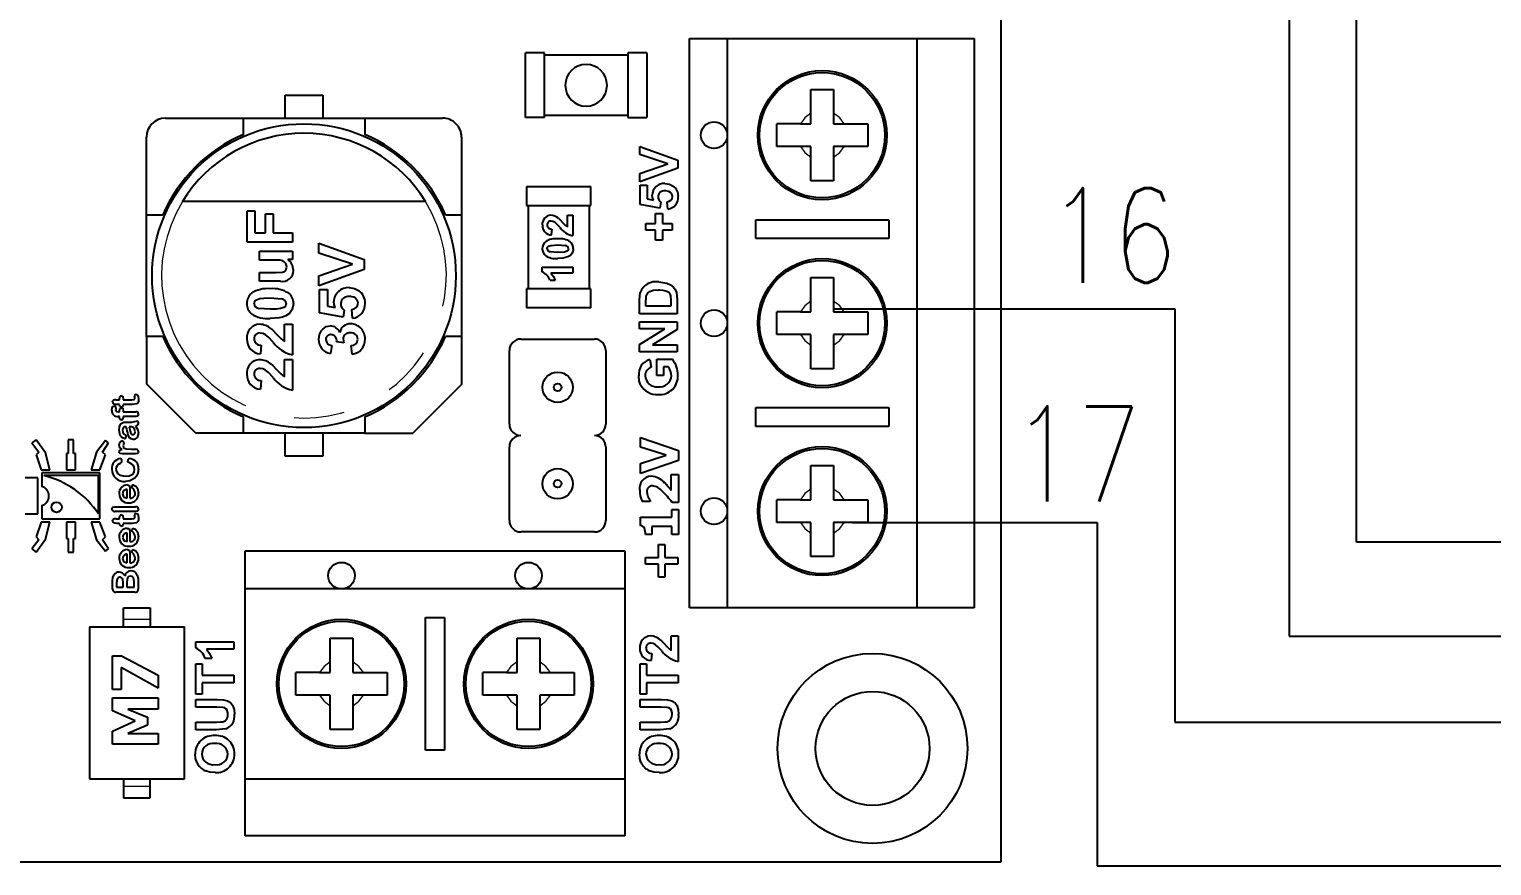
# Model space of a CAD drawing. Header units: inches. Extents: x 15 to 148, y 10 to 111.
# Drawn here: x 128.805 to 131.694, y 96.581 to 98.233 of the extents above; entities that cross this region are included whole.
import ezdxf
from ezdxf.enums import TextEntityAlignment as Align

# ---------------------------------------------------------------- set-up
doc = ezdxf.new("R2010")
doc.units = ezdxf.units.IN
doc.header["$MEASUREMENT"] = 0
doc.linetypes.add('PHANTOM', pattern=[1.27, 0.635, -0.127, 0.127, -0.127, 0.127, -0.127])
doc.layers.add('BLK_12AWG', color=7, linetype='Continuous')
doc.layers.add('WIREFIXED', color=7, linetype='Continuous')
doc.styles.add('WD', font='romans.shx')

# ---------------------------------------------------------------- blocks, each defined once
blk = doc.blocks.new('L298N')
at = {"color": 7, "linetype": 'Continuous', "lineweight": 25}
for p, q in [((150.9436, 102.6038), (150.9436, 106.9788)), ((151.861, 105.1735), (151.861, 105.1401)), ((151.9559, 105.1401), (151.9559, 105.1735)), ((151.7689, 105.156), (151.7601, 105.1446)), ((151.7601, 105.1446), (151.7948, 105.1193)), ((151.7929, 105.1376), (151.7689, 105.156)), ((151.8004, 105.1446), (151.7929, 105.1376)), ((151.8396, 105.1306), (151.8004, 105.1446)), ((151.8396, 105.108), (151.8396, 105.1306)), ((151.8478, 105.1291), (151.8478, 104.9764)), ((151.8834, 105.1291), (151.8478, 105.1291)), ((151.861, 105.1401), (151.9559, 105.1401)), ((151.9691, 105.1291), (151.9335, 105.1291)), ((151.962, 104.9802), (151.962, 105.124)), ((151.9691, 104.9764), (151.9691, 105.1291)), ((152.0165, 105.1446), (151.9773, 105.1306)), ((151.9773, 105.1306), (151.9773, 105.108)), ((152.024, 105.1376), (152.0165, 105.1446)), ((152.022, 105.1193), (152.0567, 105.1446)), ((152.048, 105.156), (152.024, 105.1376)), ((152.0567, 105.1446), (152.048, 105.156)), ((151.7948, 105.1193), (151.8396, 105.108)), ((151.9773, 105.108), (152.022, 105.1193)), ((151.7601, 105.0597), (151.7601, 105.0462)), ((151.7963, 105.0597), (151.7601, 105.0597)), ((151.7601, 105.0462), (151.7963, 105.0462)), ((151.7963, 105.0646), (151.7963, 105.0597)), ((151.8396, 105.0646), (151.7963, 105.0646)), ((151.7963, 105.0462), (151.7963, 105.0404)), ((151.8396, 105.0404), (151.8396, 105.0646)), ((151.9773, 105.0646), (151.9773, 105.0404)), ((152.0206, 105.0646), (151.9773, 105.0646)), ((152.0206, 105.0597), (152.0206, 105.0646)), ((152.0567, 105.0597), (152.0206, 105.0597)), ((152.0206, 105.0462), (152.0567, 105.0462)), ((152.0206, 105.0404), (152.0206, 105.0462)), ((152.0567, 105.0462), (152.0567, 105.0597)), ((151.7963, 105.0404), (151.8396, 105.0404)), ((151.9773, 105.0404), (152.0206, 105.0404)), ((151.5636, 105.0038), (151.1636, 105.0038)), ((151.1636, 105.0038), (151.1636, 104.7538)), ((151.5636, 105.0038), (151.5636, 104.7538)), ((151.7929, 104.9857), (151.7627, 104.962)), ((151.7689, 104.9541), (151.7929, 104.9696)), ((151.8396, 104.9996), (151.7929, 104.9857)), ((151.7929, 104.9696), (151.8004, 104.9619)), ((151.8004, 104.9619), (151.8396, 104.9764)), ((151.8396, 104.9764), (151.8396, 104.9996)), ((151.8478, 104.9764), (151.9691, 104.9764)), ((151.861, 104.9802), (151.962, 104.9802)), ((151.9773, 104.9996), (151.9773, 104.9764)), ((152.024, 104.9857), (151.9773, 104.9996)), ((151.9773, 104.9764), (152.0165, 104.9619)), ((152.0165, 104.9619), (152.024, 104.9696)), ((152.0542, 104.962), (152.024, 104.9857)), ((152.024, 104.9696), (152.048, 104.9541)), ((151.2547, 104.943), (151.2894, 104.943)), ((151.2547, 104.823), (151.2547, 104.943)), ((151.2894, 104.943), (151.316, 104.8838)), ((151.316, 104.8838), (151.3425, 104.943)), ((151.3425, 104.943), (151.3772, 104.943)), ((151.3772, 104.943), (151.3772, 104.823)), ((151.3991, 104.943), (151.4874, 104.943)), ((151.3991, 104.9204), (151.3991, 104.943)), ((151.4874, 104.943), (151.4874, 104.9192)), ((151.6551, 104.8839), (151.6551, 104.9345)), ((151.6634, 104.9429), (151.6851, 104.9429)), ((151.6795, 104.9324), (151.6682, 104.9324)), ((151.6682, 104.9324), (151.6682, 104.9149)), ((151.7627, 104.962), (151.7689, 104.9541)), ((151.8362, 104.9245), (151.8362, 104.9321)), ((151.8485, 104.9331), (151.8485, 104.9245)), ((151.8677, 104.8823), (151.8677, 104.9369)), ((151.88, 104.9369), (151.88, 104.8823)), ((152.048, 104.9541), (152.0542, 104.962)), ((152.118, 104.9245), (152.118, 104.9283)), ((152.1495, 104.9245), (152.1495, 104.9321)), ((152.1617, 104.9331), (152.1617, 104.9245)), ((151.1136, 104.9138), (151.1136, 104.8438)), ((151.1436, 104.9138), (151.1136, 104.9138)), ((151.1636, 104.9138), (151.1436, 104.9138)), ((151.3049, 104.8512), (151.2831, 104.9026)), ((151.2831, 104.9026), (151.2831, 104.823)), ((151.3473, 104.9026), (151.3255, 104.8512)), ((151.3473, 104.823), (151.3473, 104.9026)), ((151.4563, 104.9204), (151.3991, 104.9204)), ((151.4027, 104.823), (151.4563, 104.9204)), ((151.4874, 104.9192), (151.4361, 104.823)), ((151.5636, 104.9138), (151.5836, 104.9138)), ((151.5836, 104.9138), (151.6136, 104.9138)), ((151.6136, 104.9138), (151.6136, 104.8438)), ((151.6682, 104.9149), (151.6809, 104.9149)), ((151.6682, 104.9052), (151.6682, 104.886)), ((151.6826, 104.9052), (151.6682, 104.9052)), ((151.7321, 104.9044), (151.755, 104.9044)), ((151.7568, 104.8974), (151.7321, 104.8974)), ((151.7881, 104.9044), (151.811, 104.9044)), ((151.8128, 104.8974), (151.7881, 104.8974)), ((151.8362, 104.9149), (151.8346, 104.9149)), ((151.8349, 104.9245), (151.8362, 104.9245)), ((151.8362, 104.8911), (151.8362, 104.9149)), ((151.8485, 104.9245), (151.8531, 104.9245)), ((151.8508, 104.9149), (151.8485, 104.9149)), ((151.8485, 104.9149), (151.8485, 104.8922)), ((151.9027, 104.9044), (151.9256, 104.9044)), ((151.9274, 104.8974), (151.9027, 104.8974)), ((152.0191, 104.8822), (152.0191, 104.917)), ((152.0314, 104.8927), (152.0314, 104.8823)), ((152.0909, 104.8975), (152.0909, 104.8991)), ((152.118, 104.9149), (152.1145, 104.9149)), ((152.115, 104.9245), (152.118, 104.9245)), ((152.118, 104.8821), (152.118, 104.9149)), ((152.1302, 104.9274), (152.1302, 104.9245)), ((152.1302, 104.9245), (152.1333, 104.9245)), ((152.1333, 104.9149), (152.1302, 104.9149)), ((152.1302, 104.9149), (152.1302, 104.8821)), ((152.1495, 104.9149), (152.1478, 104.9149)), ((152.1481, 104.9245), (152.1495, 104.9245)), ((152.1495, 104.8911), (152.1495, 104.9149)), ((152.1617, 104.9245), (152.1664, 104.9245)), ((152.1641, 104.9149), (152.1617, 104.9149)), ((152.1617, 104.9149), (152.1617, 104.8922)), ((151.3255, 104.8512), (151.3049, 104.8512)), ((151.6839, 104.8755), (151.6634, 104.8755)), ((151.6682, 104.886), (151.6831, 104.886)), ((152.0736, 104.7238), (152.2036, 104.8538)), ((152.3286, 104.8538), (152.2036, 104.8538)), ((152.3286, 104.8105), (152.3286, 104.8538)), ((152.3286, 104.8538), (152.6486, 104.8538)), ((152.6486, 104.8538), (152.8536, 104.8538)), ((152.6486, 104.8538), (152.6486, 104.8105)), ((151.1136, 104.8438), (151.1436, 104.8438)), ((151.1436, 104.8438), (151.1636, 104.8438)), ((151.2831, 104.823), (151.2547, 104.823)), ((151.3772, 104.823), (151.3473, 104.823)), ((151.4361, 104.823), (151.4027, 104.823)), ((151.5836, 104.8438), (151.5636, 104.8438)), ((151.6136, 104.8438), (151.5836, 104.8438)), ((152.9036, 104.8038), (152.9036, 104.5984)), ((151.1636, 104.7538), (151.5636, 104.7538)), ((152.6836, 104.1185), (152.6836, 104.7591)), ((151.2929, 104.7236), (151.313, 104.7236)), ((151.2929, 104.6703), (151.2929, 104.7236)), ((151.313, 104.7236), (151.313, 104.6695)), ((151.3524, 104.6683), (151.3524, 104.7236)), ((151.3524, 104.7236), (151.3726, 104.7236)), ((151.3726, 104.7236), (151.3726, 104.6711)), ((151.3868, 104.7236), (151.4662, 104.7236)), ((151.3868, 104.7067), (151.3868, 104.7236)), ((151.4164, 104.7067), (151.3868, 104.7067)), ((151.4164, 104.6236), (151.4164, 104.7067)), ((151.4662, 104.7067), (151.4366, 104.7067)), ((151.4366, 104.7067), (151.4366, 104.6236)), ((151.4662, 104.7236), (151.4662, 104.7067)), ((151.4801, 104.6813), (151.4801, 104.6987)), ((151.5086, 104.724), (151.5241, 104.724)), ((151.5241, 104.724), (151.5241, 104.6236)), ((152.0736, 104.5984), (152.0736, 104.7238)), ((151.2948, 104.645), (151.2929, 104.6703)), ((151.5049, 104.6236), (151.5049, 104.6958)), ((151.4366, 104.6236), (151.4164, 104.6236)), ((151.5241, 104.6236), (151.5049, 104.6236)), ((151.0136, 103.5938), (151.0136, 104.5938)), ((151.0136, 104.5938), (151.1636, 104.5938)), ((151.1636, 104.5938), (151.6636, 104.5938)), ((151.1636, 104.5938), (151.1636, 103.5938)), ((151.6636, 103.5938), (151.6636, 104.5938)), ((151.6636, 104.5938), (151.7636, 104.5938)), ((151.7636, 104.5938), (151.7636, 103.5938)), ((152.0736, 104.5984), (152.1165, 104.5984)), ((152.0736, 104.2784), (152.0736, 104.5984)), ((152.577, 104.5887), (152.6594, 104.5887)), ((152.577, 104.4687), (152.577, 104.5887)), ((152.6594, 104.5887), (152.6594, 104.5684)), ((152.8606, 104.5984), (152.9036, 104.5984)), ((152.9036, 104.5984), (152.9036, 104.2784)), ((152.2126, 104.5513), (152.1896, 104.5536)), ((152.3058, 104.5513), (152.2828, 104.5536)), ((152.4002, 104.5279), (152.4026, 104.5579)), ((152.4738, 104.5007), (152.4738, 104.5557)), ((152.4738, 104.5557), (152.4969, 104.5557)), ((152.4969, 104.5557), (152.4969, 104.5157)), ((152.5299, 104.519), (152.5299, 104.5557)), ((152.5299, 104.5557), (152.5529, 104.5557)), ((152.5529, 104.5557), (152.5529, 104.4687)), ((152.6594, 104.5684), (152.6012, 104.5684)), ((152.6012, 104.5684), (152.6012, 104.5401)), ((152.43, 104.5279), (152.4276, 104.498)), ((152.6012, 104.5401), (152.6514, 104.5401)), ((152.6514, 104.5198), (152.6012, 104.5198)), ((152.6012, 104.5198), (152.6012, 104.4687)), ((152.6514, 104.5401), (152.6514, 104.5198)), ((152.0136, 104.4888), (152.0736, 104.4888)), ((152.0136, 104.3888), (152.0136, 104.4888)), ((152.2675, 104.4687), (152.1869, 104.4687)), ((152.2218, 104.4901), (152.2675, 104.4901)), ((152.2675, 104.4901), (152.2675, 104.4687)), ((152.3607, 104.4687), (152.2801, 104.4687)), ((152.315, 104.4901), (152.3607, 104.4901)), ((152.3607, 104.4901), (152.3607, 104.4687)), ((152.5315, 104.4687), (152.5315, 104.4817)), ((152.5529, 104.4687), (152.5315, 104.4687)), ((152.6012, 104.4687), (152.577, 104.4687)), ((152.9036, 104.4888), (152.9636, 104.4888)), ((152.9636, 104.4888), (152.9636, 104.3888)), ((151.3836, 104.46), (151.4436, 104.46)), ((151.3836, 104.3977), (151.3836, 104.46)), ((151.4436, 104.3977), (151.4436, 104.46)), ((151.3836, 104.37), (151.3836, 104.3977)), ((151.4436, 104.3977), (151.4436, 104.37)), ((152.3791, 104.336), (152.3909, 104.3983)), ((152.3909, 104.3983), (152.4519, 104.3983)), ((152.4519, 104.3983), (152.4519, 104.3768)), ((152.4622, 104.3999), (152.4884, 104.3999)), ((152.5051, 104.2799), (152.4622, 104.3999)), ((152.4884, 104.3999), (152.5189, 104.3111)), ((152.5189, 104.3111), (152.5483, 104.3999)), ((152.574, 104.3999), (152.5311, 104.2799)), ((152.5483, 104.3999), (152.574, 104.3999)), ((151.2936, 104.37), (151.3559, 104.37)), ((151.2936, 104.31), (151.2936, 104.37)), ((151.3559, 104.37), (151.3836, 104.37)), ((151.4436, 104.37), (151.4713, 104.37)), ((151.4713, 104.37), (151.5336, 104.37)), ((151.5336, 104.37), (151.5336, 104.31)), ((152.0736, 104.3888), (152.0136, 104.3888)), ((152.3051, 104.3654), (152.2838, 104.369)), ((152.3117, 104.334), (152.3143, 104.3528)), ((152.4084, 104.3768), (152.4048, 104.3564)), ((152.4519, 104.3768), (152.4084, 104.3768)), ((152.9636, 104.3888), (152.9036, 104.3888)), ((152.2821, 104.3118), (152.3043, 104.3146)), ((152.3223, 104.3358), (152.3117, 104.334)), ((152.3764, 104.3107), (152.3994, 104.3131)), ((152.3978, 104.3332), (152.3791, 104.336)), ((151.3559, 104.31), (151.2936, 104.31)), ((151.3836, 104.31), (151.3559, 104.31)), ((151.3836, 104.2824), (151.3836, 104.31)), ((151.3836, 104.22), (151.3836, 104.2824)), ((151.4436, 104.31), (151.4436, 104.2824)), ((151.4713, 104.31), (151.4436, 104.31)), ((151.4436, 104.2824), (151.4436, 104.22)), ((151.5336, 104.31), (151.4713, 104.31)), ((152.1165, 104.2784), (152.0736, 104.2784)), ((152.0736, 104.2784), (152.0736, 104.1522)), ((152.5311, 104.2799), (152.5051, 104.2799)), ((152.9036, 104.2784), (152.8606, 104.2784)), ((152.9036, 104.2784), (152.9036, 104.0738)), ((151.4436, 104.22), (151.3836, 104.22)), ((152.202, 104.0238), (152.0736, 104.1522)), ((151.2386, 104.1188), (151.5886, 104.1188)), ((151.2386, 104.0688), (151.2386, 104.1188)), ((151.5886, 104.1188), (151.5886, 104.0688)), ((151.5886, 104.0688), (151.2386, 104.0688)), ((152.3286, 104.0238), (152.3286, 104.0663)), ((152.6486, 104.0663), (152.6486, 104.0238)), ((152.3286, 104.0238), (152.202, 104.0238)), ((152.6486, 104.0238), (152.3286, 104.0238)), ((152.8536, 104.0238), (152.6486, 104.0238)), ((151.3836, 103.9675), (151.4436, 103.9675)), ((151.3836, 103.9052), (151.3836, 103.9675)), ((151.4436, 103.9052), (151.4436, 103.9675)), ((151.3836, 103.8775), (151.3836, 103.9052)), ((151.4436, 103.9052), (151.4436, 103.8775)), ((151.8436, 103.8978), (152.0376, 103.8978)), ((152.0976, 103.8978), (152.2916, 103.8978)), ((151.2936, 103.8775), (151.3559, 103.8775)), ((151.2936, 103.8175), (151.2936, 103.8775)), ((151.3559, 103.8775), (151.3836, 103.8775)), ((151.4436, 103.8775), (151.4713, 103.8775)), ((151.4713, 103.8775), (151.5336, 103.8775)), ((151.5336, 103.8775), (151.5336, 103.8175)), ((151.8136, 103.6738), (151.8136, 103.8678)), ((152.3216, 103.8678), (152.3216, 103.6738)), ((152.4536, 103.8529), (152.4036, 103.8529)), ((152.4036, 103.6829), (152.4036, 103.8529)), ((152.4536, 103.6829), (152.4536, 103.8529)), ((152.6736, 103.8529), (152.6736, 103.6829)), ((152.7236, 103.8529), (152.6736, 103.8529)), ((152.7236, 103.8529), (152.7236, 103.6829)), ((152.9051, 103.8057), (152.9051, 103.8557)), ((152.9051, 103.8557), (153.0751, 103.8557)), ((153.0751, 103.8057), (153.0751, 103.8557)), ((151.3559, 103.8175), (151.2936, 103.8175)), ((151.3836, 103.8175), (151.3559, 103.8175)), ((151.3836, 103.7899), (151.3836, 103.8175)), ((151.4436, 103.8175), (151.4436, 103.7899)), ((151.4713, 103.8175), (151.4436, 103.8175)), ((151.5336, 103.8175), (151.4713, 103.8175)), ((152.4536, 103.8479), (152.6736, 103.8479)), ((151.3836, 103.7275), (151.3836, 103.7899)), ((151.4436, 103.7899), (151.4436, 103.7275)), ((152.4758, 103.7769), (152.4758, 103.7908)), ((152.4956, 103.7308), (152.4956, 103.7885)), ((152.4985, 103.8111), (152.5109, 103.8111)), ((152.5109, 103.8111), (152.5109, 103.7308)), ((152.5498, 103.7702), (152.5514, 103.7902)), ((152.6111, 103.7858), (152.5958, 103.7874)), ((152.9051, 103.8057), (153.0751, 103.8057)), ((152.9101, 103.5857), (152.9101, 103.8057)), ((153.0701, 103.8057), (153.0701, 103.5857)), ((152.5697, 103.7702), (152.5681, 103.7503)), ((152.6173, 103.7451), (152.6477, 103.7451)), ((152.6477, 103.7451), (152.6477, 103.7308)), ((151.4436, 103.7275), (151.3836, 103.7275)), ((152.5109, 103.7308), (152.4956, 103.7308)), ((152.6477, 103.7308), (152.594, 103.7308)), ((152.4036, 103.6829), (152.4536, 103.6829)), ((152.6736, 103.6879), (152.4536, 103.6879)), ((152.6736, 103.6829), (152.7236, 103.6829)), ((152.0376, 103.6438), (151.8436, 103.6438)), ((152.2916, 103.6438), (152.0976, 103.6438)), ((151.1636, 103.5938), (151.0136, 103.5938)), ((151.6636, 103.5938), (151.1636, 103.5938)), ((151.7636, 103.5938), (151.6636, 103.5938)), ((152.9051, 103.5857), (152.9051, 103.5357)), ((153.0751, 103.5857), (152.9051, 103.5857)), ((153.0751, 103.5357), (153.0751, 103.5857)), ((151.2929, 103.5536), (151.313, 103.5536)), ((151.2929, 103.5003), (151.2929, 103.5536)), ((151.313, 103.5536), (151.313, 103.4995)), ((151.3524, 103.5536), (151.3726, 103.5536)), ((151.3524, 103.4983), (151.3524, 103.5536)), ((151.3726, 103.5536), (151.3726, 103.5011)), ((151.3868, 103.5536), (151.4662, 103.5536)), ((151.3868, 103.5367), (151.3868, 103.5536)), ((151.4662, 103.5536), (151.4662, 103.5367)), ((151.8304, 103.5529), (151.8523, 103.5529)), ((151.8523, 103.5529), (151.8523, 103.4701)), ((151.8939, 103.5266), (151.8939, 103.5484)), ((151.9679, 103.5527), (151.9939, 103.5527)), ((152.0022, 103.4527), (151.9679, 103.5527)), ((151.9939, 103.5527), (152.0157, 103.4848)), ((152.0157, 103.4848), (152.0374, 103.5527)), ((152.0628, 103.5527), (152.0284, 103.4527)), ((152.0374, 103.5527), (152.0628, 103.5527)), ((152.2877, 103.4555), (152.2877, 103.5555)), ((152.2877, 103.5555), (152.3072, 103.5555)), ((152.3072, 103.5555), (152.3483, 103.4884)), ((152.3483, 103.4884), (152.3483, 103.5555)), ((152.3483, 103.5555), (152.367, 103.5555)), ((152.367, 103.5555), (152.367, 103.4555)), ((152.3883, 103.5555), (152.4252, 103.5555)), ((152.3883, 103.4555), (152.3883, 103.5555)), ((152.4252, 103.5555), (152.4443, 103.5536)), ((152.6664, 103.5012), (152.6763, 103.5532)), ((152.6763, 103.5532), (152.727, 103.5532)), ((152.727, 103.5532), (152.727, 103.5353)), ((152.7714, 103.4545), (152.7356, 103.5545)), ((152.7356, 103.5545), (152.7575, 103.5545)), ((152.7575, 103.5545), (152.7829, 103.4805)), ((152.7829, 103.4805), (152.8074, 103.5545)), ((152.8288, 103.5545), (152.793, 103.4545)), ((152.8074, 103.5545), (152.8288, 103.5545)), ((151.4164, 103.5367), (151.3868, 103.5367)), ((151.4164, 103.4536), (151.4164, 103.5367)), ((151.4662, 103.5367), (151.4366, 103.5367)), ((151.4366, 103.5367), (151.4366, 103.4536)), ((151.494, 103.5225), (151.4749, 103.5244)), ((151.6942, 103.4881), (151.6942, 103.5054)), ((151.6942, 103.5054), (151.7286, 103.5054)), ((151.7286, 103.5054), (151.7286, 103.5395)), ((151.7286, 103.5395), (151.7463, 103.5395)), ((151.7463, 103.5395), (151.7463, 103.5054)), ((151.7463, 103.5054), (151.7807, 103.5054)), ((151.7807, 103.5054), (151.7807, 103.4881)), ((151.8068, 103.523), (151.8068, 103.5393)), ((151.8279, 103.523), (151.8068, 103.523)), ((151.8279, 103.4701), (151.8279, 103.523)), ((151.8958, 103.5266), (151.8939, 103.5266)), ((152.2253, 103.4921), (152.2253, 103.5091)), ((152.2253, 103.5091), (152.2688, 103.5091)), ((152.2675, 103.5277), (152.2475, 103.524)), ((152.2688, 103.5091), (152.2688, 103.4693)), ((152.3468, 103.4555), (152.3063, 103.5211)), ((152.3063, 103.5211), (152.3063, 103.4555)), ((152.4085, 103.5386), (152.4175, 103.5386)), ((152.4085, 103.4724), (152.4085, 103.5386)), ((152.4175, 103.5386), (152.4342, 103.5376)), ((152.4722, 103.5045), (152.4691, 103.4832)), ((152.5822, 103.5127), (152.6084, 103.5127)), ((152.5822, 103.4948), (152.5822, 103.5127)), ((152.6084, 103.5127), (152.6084, 103.5386)), ((152.6084, 103.5386), (152.6259, 103.5386)), ((152.6259, 103.5386), (152.6259, 103.5127)), ((152.6259, 103.5127), (152.6522, 103.5127)), ((152.6522, 103.5127), (152.6522, 103.4948)), ((152.6908, 103.5353), (152.6878, 103.5183)), ((152.727, 103.5353), (152.6908, 103.5353)), ((153.0751, 103.5357), (152.9051, 103.5357)), ((151.2948, 103.475), (151.2929, 103.5003)), ((151.5017, 103.4715), (151.5397, 103.4715)), ((151.5397, 103.4715), (151.5397, 103.4536)), ((151.7286, 103.4881), (151.6942, 103.4881)), ((151.7286, 103.454), (151.7286, 103.4881)), ((151.7807, 103.4881), (151.7463, 103.4881)), ((151.7463, 103.4881), (151.7463, 103.454)), ((151.8068, 103.4527), (151.8068, 103.4701)), ((151.8068, 103.4701), (151.8279, 103.4701)), ((151.8523, 103.4701), (151.8729, 103.4701)), ((151.8729, 103.4701), (151.8729, 103.4527)), ((151.8914, 103.4527), (151.8914, 103.469)), ((151.9226, 103.4716), (151.9649, 103.4716)), ((151.9649, 103.4716), (151.9649, 103.4527)), ((152.2484, 103.4921), (152.2253, 103.4921)), ((152.2484, 103.4795), (152.2484, 103.4921)), ((152.4236, 103.4724), (152.4085, 103.4724)), ((152.4358, 103.4734), (152.4236, 103.4724)), ((152.6084, 103.4948), (152.5822, 103.4948)), ((152.6084, 103.4689), (152.6084, 103.4948)), ((152.6259, 103.4689), (152.6084, 103.4689)), ((152.6522, 103.4948), (152.6259, 103.4948)), ((152.6259, 103.4948), (152.6259, 103.4689)), ((152.6641, 103.4802), (152.6833, 103.4822)), ((152.682, 103.4989), (152.6664, 103.5012)), ((151.4366, 103.4536), (151.4164, 103.4536)), ((151.5397, 103.4536), (151.4726, 103.4536)), ((151.7463, 103.454), (151.7286, 103.454)), ((151.8729, 103.4527), (151.8068, 103.4527)), ((151.9649, 103.4527), (151.8914, 103.4527)), ((152.0284, 103.4527), (152.0022, 103.4527)), ((152.3063, 103.4555), (152.2877, 103.4555)), ((152.367, 103.4555), (152.3468, 103.4555)), ((152.4263, 103.4555), (152.3883, 103.4555)), ((152.4442, 103.4576), (152.4263, 103.4555)), ((152.793, 103.4545), (152.7714, 103.4545)), ((151.6136, 103.4238), (153.1136, 103.4238)), ((151.6136, 103.3238), (151.6136, 103.4238)), ((153.1136, 103.4238), (153.1136, 103.3238)), ((153.1136, 103.3238), (151.6136, 103.3238)), ((151.6136, 102.8238), (151.6136, 103.3238)), ((153.1136, 103.3238), (153.1136, 102.8238)), ((152.0911, 103.2488), (152.1411, 103.2488)), ((152.0911, 102.8988), (152.0911, 103.2488)), ((152.1411, 103.2488), (152.1411, 102.8988)), ((152.5861, 103.2488), (152.6361, 103.2488)), ((152.5861, 102.8988), (152.5861, 103.2488)), ((152.6361, 103.2488), (152.6361, 102.8988)), ((151.8386, 103.1938), (151.8986, 103.1938)), ((151.8386, 103.1315), (151.8386, 103.1938)), ((151.8986, 103.1315), (151.8986, 103.1938)), ((152.3336, 103.1938), (152.3936, 103.1938)), ((152.3336, 103.1315), (152.3336, 103.1938)), ((152.3936, 103.1315), (152.3936, 103.1938)), ((152.8286, 103.1938), (152.8886, 103.1938)), ((152.8286, 103.1315), (152.8286, 103.1938)), ((152.8886, 103.1315), (152.8886, 103.1938)), ((151.8386, 103.1038), (151.8386, 103.1315)), ((151.8986, 103.1315), (151.8986, 103.1038)), ((152.3336, 103.1038), (152.3336, 103.1315)), ((152.3936, 103.1315), (152.3936, 103.1038)), ((152.8286, 103.1038), (152.8286, 103.1315)), ((152.8886, 103.1315), (152.8886, 103.1038)), ((151.7486, 103.1038), (151.8109, 103.1038)), ((151.7486, 103.0438), (151.7486, 103.1038)), ((151.8109, 103.1038), (151.8386, 103.1038)), ((151.8986, 103.1038), (151.9263, 103.1038)), ((151.9263, 103.1038), (151.9886, 103.1038)), ((151.9886, 103.1038), (151.9886, 103.0438)), ((152.2436, 103.1038), (152.3059, 103.1038)), ((152.2436, 103.0438), (152.2436, 103.1038)), ((152.3059, 103.1038), (152.3336, 103.1038)), ((152.3936, 103.1038), (152.4213, 103.1038)), ((152.4213, 103.1038), (152.4836, 103.1038)), ((152.4836, 103.1038), (152.4836, 103.0438)), ((152.7386, 103.1038), (152.8009, 103.1038)), ((152.7386, 103.0438), (152.7386, 103.1038)), ((152.8009, 103.1038), (152.8286, 103.1038)), ((152.8886, 103.1038), (152.9163, 103.1038)), ((152.9163, 103.1038), (152.9786, 103.1038)), ((152.9786, 103.1038), (152.9786, 103.0438)), ((151.8109, 103.0438), (151.7486, 103.0438)), ((151.8386, 103.0438), (151.8109, 103.0438)), ((151.8386, 103.0161), (151.8386, 103.0438)), ((151.8986, 103.0438), (151.8986, 103.0161)), ((151.9263, 103.0438), (151.8986, 103.0438)), ((151.9886, 103.0438), (151.9263, 103.0438)), ((152.3059, 103.0438), (152.2436, 103.0438)), ((152.3336, 103.0438), (152.3059, 103.0438)), ((152.3336, 103.0161), (152.3336, 103.0438)), ((152.3936, 103.0438), (152.3936, 103.0161)), ((152.4213, 103.0438), (152.3936, 103.0438)), ((152.4836, 103.0438), (152.4213, 103.0438)), ((152.8009, 103.0438), (152.7386, 103.0438)), ((152.8286, 103.0438), (152.8009, 103.0438)), ((152.8286, 103.0161), (152.8286, 103.0438)), ((152.8886, 103.0438), (152.8886, 103.0161)), ((152.9163, 103.0438), (152.8886, 103.0438)), ((152.9786, 103.0438), (152.9163, 103.0438)), ((151.8386, 102.9538), (151.8386, 103.0161)), ((151.8986, 103.0161), (151.8986, 102.9538)), ((152.3336, 102.9538), (152.3336, 103.0161)), ((152.3936, 103.0161), (152.3936, 102.9538)), ((152.8286, 102.9538), (152.8286, 103.0161)), ((152.8886, 103.0161), (152.8886, 102.9538)), ((151.8986, 102.9538), (151.8386, 102.9538)), ((152.3936, 102.9538), (152.3336, 102.9538)), ((152.8886, 102.9538), (152.8286, 102.9538)), ((152.1411, 102.8988), (152.0911, 102.8988)), ((152.6361, 102.8988), (152.5861, 102.8988)), ((151.6136, 102.8238), (153.1136, 102.8238)), ((151.6136, 102.6738), (151.6136, 102.8238)), ((153.1136, 102.8238), (153.1136, 102.6738)), ((153.1136, 102.6738), (151.6136, 102.6738)), ((155.2436, 102.6038), (150.9436, 102.6038))]:
    blk.add_line(p, q, dxfattribs=at)
at = {"color": 8, "linetype": 'PHANTOM', "lineweight": 18}
for p, q in [((151.1436, 104.8438), (151.1436, 104.9138)), ((151.5836, 104.9138), (151.5836, 104.8438))]:
    blk.add_line(p, q, dxfattribs=at)
at = {"color": 7, "linetype": 'Continuous', "lineweight": 25, "flags": 128}
for points in [[(151.6944, 104.9239), (151.6941, 104.9263), (151.6932, 104.9286), (151.6915, 104.9303), (151.6892, 104.9312), (151.6795, 104.9324)], [(151.6851, 104.9429), (151.6936, 104.9422), (151.6998, 104.9399)], [(151.8362, 104.9321), (151.8364, 104.9366), (151.8373, 104.9399)], [(151.8423, 104.9429), (151.8449, 104.9423), (151.8466, 104.941)], [(151.8738, 104.9446), (151.8768, 104.9439), (151.879, 104.9417), (151.88, 104.9369)], [(151.979, 104.9341), (151.9725, 104.933), (151.9671, 104.9294), (151.9634, 104.9241), (151.9605, 104.9091)], [(152.1356, 104.935), (152.133, 104.9346), (152.1318, 104.9338), (152.1311, 104.9327), (152.1302, 104.9274)], [(152.134, 104.9446), (152.1409, 104.9438), (152.1439, 104.9421), (152.1448, 104.9406), (152.1451, 104.9389)], [(152.1412, 104.9344), (152.1381, 104.9348), (152.1356, 104.935)], [(152.1495, 104.9321), (152.1496, 104.9366), (152.1505, 104.9399)], [(152.1556, 104.9429), (152.1581, 104.9423), (152.1598, 104.941)], [(151.6809, 104.9149), (151.6886, 104.9157), (151.6913, 104.9172), (151.6932, 104.9195)], [(151.6971, 104.8957), (151.696, 104.9005), (151.6944, 104.9023), (151.6923, 104.9036), (151.6826, 104.9052)], [(151.6831, 104.886), (151.6926, 104.8878), (151.6945, 104.8892), (151.696, 104.8911), (151.6971, 104.8957)], [(151.6932, 104.9195), (151.6942, 104.9219), (151.6944, 104.9239)], [(151.7435, 104.9166), (151.7385, 104.9155), (151.7346, 104.9121), (151.7321, 104.9044)], [(151.7671, 104.9047), (151.7665, 104.9011), (151.7655, 104.8995), (151.764, 104.8985), (151.7568, 104.8974)], [(151.7593, 104.8914), (151.7608, 104.8921), (151.7621, 104.8922)], [(151.7995, 104.9166), (151.7945, 104.9155), (151.7906, 104.9121), (151.7881, 104.9044)], [(151.8231, 104.9047), (151.8225, 104.9011), (151.8215, 104.8995), (151.82, 104.8985), (151.8128, 104.8974)], [(151.8153, 104.8914), (151.8168, 104.8921), (151.8181, 104.8922)], [(151.829, 104.9197), (151.8296, 104.922), (151.8312, 104.9237), (151.8349, 104.9245)], [(151.8498, 104.8746), (151.8451, 104.875), (151.8408, 104.8767), (151.8378, 104.8803), (151.8362, 104.8911)], [(151.8485, 104.8922), (151.8489, 104.887), (151.8494, 104.8858), (151.8502, 104.8848), (151.8514, 104.8844), (151.8527, 104.8842)], [(151.8586, 104.9197), (151.858, 104.9172), (151.8571, 104.9163), (151.856, 104.9156), (151.8508, 104.9149)], [(151.9141, 104.9166), (151.9091, 104.9155), (151.9052, 104.9121), (151.9027, 104.9044)], [(151.9378, 104.9047), (151.9372, 104.9011), (151.9362, 104.8995), (151.9346, 104.8985), (151.9274, 104.8974)], [(151.9299, 104.8914), (151.9314, 104.8921), (151.9327, 104.8922)], [(151.9549, 104.8841), (151.948, 104.8975), (151.9465, 104.9093)], [(151.9605, 104.9091), (151.9615, 104.8996), (151.9654, 104.8911), (151.9712, 104.8865), (151.9785, 104.8851)], [(151.9946, 104.8968), (151.9971, 104.9016), (151.9989, 104.9027), (152.001, 104.903)], [(152.0191, 104.917), (152.0202, 104.9226), (152.0211, 104.9238), (152.0222, 104.9247), (152.0251, 104.9254)], [(152.0251, 104.9254), (152.0271, 104.9251), (152.0289, 104.9241), (152.03, 104.9225), (152.031, 104.9178)], [(152.031, 104.9178), (152.036, 104.9238), (152.0388, 104.925), (152.0419, 104.9254)], [(152.0403, 104.9149), (152.0371, 104.9142), (152.0346, 104.9121), (152.0323, 104.906), (152.0314, 104.8927)], [(152.0483, 104.9132), (152.0439, 104.9143), (152.0403, 104.9149)], [(152.0419, 104.9254), (152.049, 104.9237), (152.052, 104.9217), (152.053, 104.9201), (152.0534, 104.9183)], [(152.0576, 104.8885), (152.0587, 104.8938), (152.0619, 104.8981), (152.0695, 104.9018)], [(152.0598, 104.9117), (152.0605, 104.9152), (152.0622, 104.9183), (152.0678, 104.9226), (152.0817, 104.9254)], [(152.0816, 104.9166), (152.0759, 104.9159), (152.0713, 104.9125), (152.0688, 104.9088), (152.0649, 104.9069)], [(152.0909, 104.8991), (152.0789, 104.8963), (152.073, 104.8946), (152.0707, 104.8926), (152.0701, 104.8912), (152.0699, 104.8897)], [(152.0909, 104.907), (152.0901, 104.9118), (152.0894, 104.9136), (152.0882, 104.915), (152.085, 104.9163), (152.0816, 104.9166)], [(152.0817, 104.9254), (152.0911, 104.9245), (152.0994, 104.9202), (152.1025, 104.9135), (152.1032, 104.9061)], [(152.0892, 104.8888), (152.0907, 104.8935), (152.0909, 104.8975)], [(152.1032, 104.9061), (152.1032, 104.8981), (152.1031, 104.8919)], [(152.1031, 104.8919), (152.1042, 104.885), (152.1055, 104.8797)], [(152.1087, 104.9197), (152.1089, 104.9214), (152.1097, 104.9228), (152.1111, 104.9238), (152.115, 104.9245)], [(152.1333, 104.9245), (152.1381, 104.9237), (152.1391, 104.9231), (152.1399, 104.9222), (152.1404, 104.9211), (152.1405, 104.9199)], [(152.1405, 104.9199), (152.1401, 104.9174), (152.1394, 104.9163), (152.1384, 104.9156), (152.1333, 104.9149)], [(152.1422, 104.9197), (152.1428, 104.922), (152.1445, 104.9237), (152.1481, 104.9245)], [(152.163, 104.8746), (152.1584, 104.875), (152.154, 104.8767), (152.151, 104.8803), (152.1495, 104.8911)], [(152.1617, 104.8922), (152.1621, 104.887), (152.1626, 104.8858), (152.1635, 104.8848), (152.1647, 104.8844), (152.166, 104.8842)], [(152.1718, 104.9197), (152.1712, 104.9172), (152.1703, 104.9163), (152.1692, 104.9156), (152.1641, 104.9149)], [(151.7003, 104.8779), (151.6912, 104.8758), (151.6839, 104.8755)], [(151.7664, 104.8881), (151.7655, 104.8848), (151.7636, 104.8819), (151.7582, 104.8777), (151.7449, 104.8746)], [(151.8224, 104.8881), (151.8215, 104.8848), (151.8196, 104.8819), (151.8142, 104.8777), (151.8009, 104.8746)], [(151.8627, 104.8808), (151.8623, 104.8789), (151.8611, 104.8773), (151.8576, 104.8755), (151.8498, 104.8746)], [(151.8527, 104.8842), (151.8561, 104.8847), (151.8587, 104.885)], [(151.8738, 104.8746), (151.8708, 104.8754), (151.8687, 104.8776), (151.8677, 104.8823)], [(151.937, 104.8881), (151.9361, 104.8848), (151.9342, 104.8819), (151.9288, 104.8777), (151.9155, 104.8746)], [(151.9792, 104.8746), (151.9644, 104.8772), (151.9549, 104.8841)], [(152.0252, 104.8746), (152.0222, 104.8754), (152.0201, 104.8775), (152.0191, 104.8822)], [(152.0699, 104.8897), (152.0707, 104.8867), (152.0729, 104.8845), (152.0777, 104.8834)], [(152.0917, 104.8821), (152.0822, 104.8762), (152.0735, 104.8746)], [(152.0777, 104.8834), (152.0848, 104.885), (152.0892, 104.8888)], [(152.1241, 104.8746), (152.1211, 104.8754), (152.119, 104.8775), (152.118, 104.8821)], [(152.1759, 104.8808), (152.1755, 104.8789), (152.1743, 104.8773), (152.1708, 104.8755), (152.163, 104.8746)], [(152.166, 104.8842), (152.1693, 104.8847), (152.1719, 104.885)], [(151.1802, 104.673), (151.1813, 104.6871), (151.1848, 104.6986)], [(151.207, 104.7214), (151.2171, 104.7243), (151.2286, 104.7253)], [(151.313, 104.6695), (151.3132, 104.6588), (151.3138, 104.6528)], [(151.3333, 104.6392), (151.3373, 104.6394), (151.3434, 104.641), (151.3475, 104.6438), (151.3503, 104.6477), (151.3516, 104.6522), (151.3524, 104.6683)], [(151.3726, 104.6711), (151.3726, 104.6671), (151.3718, 104.6511), (151.3691, 104.6399), (151.3644, 104.6325), (151.3574, 104.6271), (151.3463, 104.623), (151.3339, 104.622)], [(151.5049, 104.6958), (151.4934, 104.6873), (151.4801, 104.6813)], [(152.2397, 104.5401), (152.2432, 104.5472), (152.2444, 104.5542)], [(152.3329, 104.5401), (152.3364, 104.5472), (152.3376, 104.5542)], [(152.4151, 104.5701), (152.4191, 104.5694), (152.4226, 104.5673), (152.425, 104.5643), (152.4284, 104.5547), (152.4296, 104.5444), (152.43, 104.5279)], [(152.2206, 104.5204), (152.2332, 104.5326), (152.2397, 104.5401)], [(152.2554, 104.5251), (152.2528, 104.522), (152.2414, 104.5108), (152.2355, 104.5054), (152.2297, 104.4998), (152.2218, 104.4901)], [(152.3138, 104.5204), (152.3264, 104.5326), (152.3329, 104.5401)], [(152.3486, 104.5251), (152.346, 104.522), (152.3346, 104.5108), (152.3287, 104.5054), (152.3229, 104.4998), (152.315, 104.4901)], [(152.4151, 104.4667), (152.4111, 104.4669), (152.3993, 104.4701), (152.3893, 104.4773), (152.3828, 104.4867), (152.3796, 104.4955), (152.3777, 104.5046), (152.3761, 104.5282)], [(152.4151, 104.4858), (152.4111, 104.4865), (152.4076, 104.4885), (152.4052, 104.4915), (152.4018, 104.5011), (152.4006, 104.5114), (152.4002, 104.5279)], [(152.4969, 104.5157), (152.4969, 104.5117), (152.4976, 104.4958), (152.4989, 104.4914), (152.5016, 104.4878), (152.505, 104.4855), (152.5089, 104.4845), (152.5112, 104.4844)], [(152.5112, 104.4844), (152.5152, 104.4848), (152.5207, 104.4869), (152.5252, 104.4907), (152.5279, 104.4949), (152.5292, 104.5012), (152.5299, 104.519)], [(152.348, 104.3896), (152.3544, 104.3802), (152.3565, 104.3696)], [(152.4048, 104.3564), (152.4125, 104.3593), (152.4205, 104.3603)], [(152.4572, 104.3202), (152.455, 104.3062), (152.4486, 104.2938)], [(152.4956, 103.7885), (152.4864, 103.7817), (152.4758, 103.7769)], [(152.5597, 103.7983), (152.5624, 103.7979), (152.5647, 103.7966), (152.5663, 103.7946), (152.5685, 103.7883), (152.5697, 103.7702)], [(152.6165, 103.7652), (152.6248, 103.7733), (152.6292, 103.7783)], [(152.6292, 103.7783), (152.6316, 103.7831), (152.6323, 103.7877)], [(152.5597, 103.7294), (152.5557, 103.7297), (152.5481, 103.7322), (152.5421, 103.7369), (152.5379, 103.7435), (152.5346, 103.7564), (152.5338, 103.7704)], [(152.5597, 103.7422), (152.557, 103.7426), (152.5547, 103.744), (152.5531, 103.746), (152.5509, 103.7523), (152.5498, 103.7702)], [(152.6397, 103.7683), (152.637, 103.7653), (152.6254, 103.7543), (152.621, 103.75), (152.6173, 103.7451)], [(151.207, 103.5514), (151.2171, 103.5543), (151.2286, 103.5553)], [(152.201, 103.5522), (152.2118, 103.5559), (152.225, 103.5572)], [(151.1802, 103.503), (151.1813, 103.5171), (151.1848, 103.5286)], [(151.5007, 103.4967), (151.5111, 103.5068), (151.5166, 103.5131)], [(151.5166, 103.5131), (151.5195, 103.519), (151.5205, 103.5248)], [(152.4342, 103.5376), (152.4381, 103.5364), (152.4434, 103.5331), (152.4471, 103.5283), (152.4503, 103.5195), (152.4514, 103.5055)], [(152.4514, 103.5055), (152.4513, 103.5015), (152.4507, 103.4935), (152.4477, 103.4829), (152.4448, 103.4782), (152.4402, 103.475), (152.4358, 103.4734)], [(152.6878, 103.5183), (152.6942, 103.5207), (152.7009, 103.5215)], [(151.313, 103.4995), (151.3132, 103.4888), (151.3138, 103.4828)], [(151.3333, 103.4692), (151.3373, 103.4694), (151.3434, 103.471), (151.3475, 103.4738), (151.3503, 103.4777), (151.3516, 103.4822), (151.3524, 103.4983)], [(151.3726, 103.5011), (151.3726, 103.4971), (151.3718, 103.4811), (151.3691, 103.4699), (151.3644, 103.4625), (151.3574, 103.4571), (151.3463, 103.453), (151.3339, 103.452)], [(151.5297, 103.5006), (151.527, 103.4976), (151.5214, 103.4919), (151.511, 103.4822), (151.506, 103.4773), (151.5017, 103.4715)], [(152.4584, 103.4655), (152.4522, 103.461), (152.4442, 103.4576)], [(152.4691, 103.4832), (152.4645, 103.4734), (152.4584, 103.4655)], [(152.6974, 103.4681), (152.7014, 103.4687), (152.705, 103.4706), (152.708, 103.4735), (152.7103, 103.478), (152.7117, 103.4861), (152.7117, 103.4878)], [(152.7314, 103.4881), (152.7296, 103.4764), (152.7243, 103.4661)]]:
    blk.add_lwpolyline(points, dxfattribs=at)
at = {"color": 8, "linetype": 'PHANTOM', "lineweight": 18, "flags": 128}
for points in [[(151.3836, 104.3977), (151.3676, 104.3861), (151.3559, 104.37)], [(151.4713, 104.37), (151.4596, 104.3861), (151.4436, 104.3977)], [(151.3559, 104.31), (151.3676, 104.294), (151.3836, 104.2824)], [(151.4436, 104.2824), (151.4596, 104.294), (151.4713, 104.31)], [(151.3836, 103.9052), (151.3676, 103.8936), (151.3559, 103.8775)], [(151.4713, 103.8775), (151.4596, 103.8936), (151.4436, 103.9052)], [(151.3559, 103.8175), (151.3676, 103.8015), (151.3836, 103.7899)], [(151.4436, 103.7899), (151.4596, 103.8015), (151.4713, 103.8175)], [(151.8386, 103.1315), (151.8226, 103.1198), (151.8109, 103.1038)], [(151.9263, 103.1038), (151.9146, 103.1198), (151.8986, 103.1315)], [(152.3336, 103.1315), (152.3176, 103.1198), (152.3059, 103.1038)], [(152.4213, 103.1038), (152.4096, 103.1198), (152.3936, 103.1315)], [(152.8286, 103.1315), (152.8126, 103.1198), (152.8009, 103.1038)], [(152.9163, 103.1038), (152.9046, 103.1198), (152.8886, 103.1315)], [(151.8109, 103.0438), (151.8226, 103.0278), (151.8386, 103.0161)], [(151.8986, 103.0161), (151.9146, 103.0278), (151.9263, 103.0438)], [(152.3059, 103.0438), (152.3176, 103.0278), (152.3336, 103.0161)], [(152.3936, 103.0161), (152.4096, 103.0278), (152.4213, 103.0438)], [(152.8009, 103.0438), (152.8126, 103.0278), (152.8286, 103.0161)], [(152.8886, 103.0161), (152.9046, 103.0278), (152.9163, 103.0438)]]:
    blk.add_lwpolyline(points, dxfattribs=at)
at = {"color": 7, "linetype": 'Continuous', "lineweight": 25}
for centre, radius in [((151.8788, 105.0903), 0.0136), ((152.4886, 104.4388), 0.4), ((151.4136, 104.34), 0.17), ((151.4136, 104.34), 0.165), ((151.6986, 104.34), 0.035), ((151.4136, 103.8475), 0.17), ((151.4136, 103.8475), 0.165), ((151.6986, 103.8475), 0.035), ((151.9406, 103.7708), 0.04), ((151.9406, 103.7708), 0.01), ((152.1946, 103.7708), 0.04), ((152.1946, 103.7708), 0.01), ((151.8686, 103.3588), 0.035), ((152.3636, 103.3588), 0.035), ((152.8586, 103.3588), 0.035), ((151.8686, 103.0738), 0.17), ((151.8686, 103.0738), 0.165), ((152.3636, 103.0738), 0.17), ((152.3636, 103.0738), 0.165), ((152.8586, 103.0738), 0.17), ((152.8586, 103.0738), 0.165), ((151.2436, 102.9413), 0.25), ((151.2436, 102.9413), 0.15)]:
    blk.add_circle(centre, radius, dxfattribs=at)
for centre, radius, start, end in [((151.7299, 105.1796), 0.2387, 303.3145, 346.5338), ((151.9084, 105.1368), 0.0262, 197.1589, 342.8411), ((151.6624, 104.9356), 0.00735, 82.3053, 188.4486), ((151.6915, 104.9257), 0.0164, 0.1343, 59.5466), ((151.8423, 104.9371), 0.00576, 89.4406, 150.5137), ((151.8385, 104.9349), 0.0101, 350.0865, 37.332), ((151.8741, 104.9382), 0.00646, 92.5322, 190.8742), ((151.9788, 104.9122), 0.0324, 89.9158, 185.0593), ((151.9814, 104.9188), 0.0259, 11.9884, 95.6234), ((151.9789, 104.9175), 0.0166, 22.782, 89.6719), ((152.1317, 104.9308), 0.014, 80.5368, 190.3357), ((152.1409, 104.9386), 0.0042, 274.2323, 3.9922), ((152.1555, 104.9371), 0.00576, 89.4406, 150.5137), ((152.1517, 104.9349), 0.0101, 350.0865, 37.332), ((151.6923, 104.9255), 0.0156, 290.1931, 0.888), ((151.6945, 104.8946), 0.0166, 359.9724, 79.0499), ((151.6932, 104.8943), 0.0179, 293.209, 0.7861), ((151.7429, 104.9023), 0.0231, 87.4262, 185.5228), ((151.7432, 104.898), 0.0234, 175.0043, 274.0323), ((151.7449, 104.8962), 0.0128, 174.6516, 268.2882), ((151.7436, 104.9052), 0.0114, 355.8281, 90.2721), ((151.7457, 104.9039), 0.0215, 2.0778, 94.63), ((151.7432, 104.9035), 0.0202, 273.8037, 323.1128), ((151.7624, 104.8883), 0.00397, 357.4626, 95.3137), ((151.7989, 104.9023), 0.0231, 87.4262, 185.5228), ((151.7992, 104.898), 0.0234, 175.0043, 274.0323), ((151.8009, 104.8962), 0.0128, 174.6516, 268.2882), ((151.7996, 104.9052), 0.0114, 355.8281, 90.2721), ((151.8017, 104.9039), 0.0215, 2.0778, 94.63), ((151.7992, 104.9035), 0.0202, 273.8037, 323.1128), ((151.8184, 104.8883), 0.00397, 357.4626, 95.3137), ((151.8339, 104.9197), 0.00492, 180.3584, 277.7487), ((151.8537, 104.9197), 0.00485, 0.2735, 97.4964), ((151.9135, 104.9023), 0.0231, 87.4262, 185.5228), ((151.9138, 104.898), 0.0234, 175.0043, 274.0323), ((151.9155, 104.8962), 0.0128, 174.6516, 268.2882), ((151.9142, 104.9052), 0.0114, 355.8281, 90.2721), ((151.9163, 104.9039), 0.0215, 2.0778, 94.63), ((151.9138, 104.9035), 0.0202, 273.8037, 323.1128), ((151.9331, 104.8883), 0.00397, 357.4626, 95.3137), ((151.9791, 104.9013), 0.0162, 268.004, 343.947), ((151.9813, 104.9004), 0.0259, 265.5002, 352.2666), ((152.0013, 104.9256), 0.00729, 193.0848, 268.2744), ((152.001, 104.8971), 0.00592, 358.7122, 90.2437), ((152.0009, 104.9241), 0.00583, 271.4979, 0.9341), ((152.0482, 104.9183), 0.00515, 271.4509, 0.2409), ((152.0647, 104.9118), 0.00489, 180.5021, 272.9503), ((152.0238, 105.1369), 0.2395, 281.0094, 286.2677), ((152.1137, 104.9199), 0.00508, 182.015, 278.9278), ((152.1472, 104.9197), 0.00492, 180.3584, 277.7487), ((152.167, 104.9197), 0.00485, 0.2735, 97.4964), ((151.6624, 104.8828), 0.00736, 171.6467, 277.5995), ((151.8585, 104.8809), 0.00413, 358.9921, 87.7457), ((151.8736, 104.8811), 0.00654, 272.1439, 10.0153), ((152.0249, 104.8811), 0.00653, 272.1559, 9.8032), ((152.0721, 104.8891), 0.0145, 182.3496, 275.6347), ((152.1031, 104.8862), 0.0121, 199.492, 252.7507), ((152.0997, 104.8804), 0.00582, 268.3999, 352.4976), ((152.1238, 104.8811), 0.00648, 271.8244, 9.2234), ((152.1718, 104.8809), 0.00413, 358.9921, 87.7457), ((152.8536, 104.8038), 0.05, 0, 90), ((152.4886, 104.4384), 0.405, 113.2698, 156.7302), ((152.4886, 104.4384), 0.405, 23.2698, 66.7302), ((152.4886, 104.4388), 0.375, 301.3323, 58.6677), ((151.2258, 104.6807), 0.0448, 114.7779, 156.3874), ((151.2308, 104.6781), 0.0301, 93.6735, 188.3591), ((151.2299, 104.6778), 0.0475, 354.7879, 91.5617), ((151.2275, 104.6788), 0.0294, 350.5384, 87.3405), ((151.4654, 104.7439), 0.0475, 288.0425, 335.3008), ((151.2277, 104.6696), 0.0476, 175.8052, 271.3918), ((151.2306, 104.6691), 0.03, 171.1321, 266.5875), ((151.2264, 104.6694), 0.0303, 274.5717, 8.5391), ((151.2303, 104.6691), 0.0471, 268.2204, 5.3622), ((151.3287, 104.6578), 0.0362, 200.6898, 278.34), ((151.3314, 104.6572), 0.0181, 194.1813, 276.1959), ((152.2274, 104.5514), 0.0379, 86.9754, 176.6342), ((152.2326, 104.5544), 0.0349, 2.298, 95.1743), ((152.3206, 104.5514), 0.0379, 86.9754, 176.6342), ((152.3258, 104.5544), 0.0349, 2.298, 95.1743), ((152.4136, 104.5563), 0.0329, 87.3889, 141.1789), ((152.4165, 104.5562), 0.033, 38.4726, 92.4658), ((152.229, 104.5536), 0.0165, 90.298, 187.7669), ((152.2296, 104.5552), 0.0149, 356.0175, 92.6501), ((152.2205, 104.5565), 0.0469, 317.9607, 359.1438), ((152.3222, 104.5536), 0.0165, 90.298, 187.7669), ((152.3228, 104.5552), 0.0149, 356.0175, 92.6501), ((152.3137, 104.5565), 0.0469, 317.9607, 359.1438), ((152.4495, 104.5362), 0.0738, 146.5354, 186.2537), ((152.4159, 104.5566), 0.0135, 93.679, 174.6235), ((152.3807, 104.5362), 0.0738, 353.5889, 33.3701), ((152.2698, 104.4514), 0.0847, 125.4902, 168.2129), ((152.363, 104.4514), 0.0847, 125.4902, 168.2129), ((152.3804, 104.5198), 0.0741, 326.595, 6.292), ((152.4142, 104.4993), 0.0135, 273.679, 354.6235), ((152.4166, 104.4996), 0.0329, 267.3889, 321.1789), ((152.5021, 104.4956), 0.0288, 169.6808, 271.1647), ((152.5029, 104.5016), 0.0348, 269.6081, 325.1115), ((152.3199, 104.364), 0.0364, 88.4405, 172.0829), ((152.3226, 104.3651), 0.0353, 43.8721, 92.7914), ((152.3208, 104.3656), 0.0158, 92.2145, 180.8092), ((152.3171, 104.3689), 0.0163, 260.161, 357.7578), ((152.3209, 104.3689), 0.0125, 356.9053, 93.0947), ((152.3279, 104.3707), 0.0286, 293.2172, 357.7834), ((152.4196, 104.3227), 0.0376, 356.2665, 88.6833), ((152.3221, 104.3148), 0.0178, 180.7768, 267.4045), ((152.3201, 104.3151), 0.0182, 273.9589, 5.7099), ((152.3231, 104.3165), 0.0387, 267.7117, 359.0763), ((152.3213, 104.3188), 0.017, 353.6421, 86.7308), ((152.3337, 104.3169), 0.0281, 358.0483, 78.6867), ((152.4159, 104.319), 0.023, 90.8381, 141.8185), ((152.417, 104.3139), 0.0176, 182.6055, 267.7051), ((152.4144, 104.3227), 0.0193, 351.4226, 86.5866), ((152.4135, 104.3163), 0.0203, 277.7985, 10.0412), ((152.4886, 104.4384), 0.405, 203.2698, 246.7302), ((152.3201, 104.3161), 0.0383, 186.4474, 272.1096), ((152.4138, 104.3155), 0.0377, 187.3621, 273.3137), ((152.4174, 104.3163), 0.0385, 267.9514, 324.144), ((152.4886, 104.4384), 0.405, 293.2698, 336.7302), ((152.8536, 104.0738), 0.05, 270, 0), ((151.8436, 103.8678), 0.03, 90, 180), ((152.0376, 103.8678), 0.03, 0, 90), ((152.0976, 103.8678), 0.03, 90, 180), ((152.2916, 103.8678), 0.03, 0, 90), ((152.6245, 103.788), 0.0232, 2.0901, 95.3822), ((152.4655, 103.8253), 0.0359, 286.6023, 336.741), ((152.5827, 103.7758), 0.0492, 146.5354, 186.2537), ((152.5587, 103.7891), 0.022, 87.3889, 141.1789), ((152.5601, 103.7896), 0.00876, 92.5057, 175.7968), ((152.5607, 103.7891), 0.022, 38.4726, 92.4658), ((152.5368, 103.7757), 0.0492, 353.5889, 33.3701), ((152.6206, 103.7863), 0.0248, 86.0075, 177.602), ((152.6223, 103.7871), 0.0112, 91.5864, 186.4785), ((152.6227, 103.7886), 0.00973, 354.6908, 93.9768), ((152.6163, 103.7893), 0.0314, 318.0258, 359.0787), ((152.5593, 103.7509), 0.00876, 272.5057, 355.7968), ((152.5607, 103.7514), 0.022, 267.3889, 321.1789), ((152.5366, 103.7648), 0.0494, 326.595, 6.292), ((152.6427, 103.7235), 0.0493, 122.1627, 171.5404), ((152.9901, 103.6957), 0.055, 0, 180), ((152.9901, 103.6957), 0.055, 180, 0), ((151.8436, 103.6738), 0.03, 180, 270), ((152.0376, 103.6738), 0.03, 270, 0), ((152.0976, 103.6738), 0.03, 180, 270), ((152.2916, 103.6738), 0.03, 270, 0), ((151.2258, 103.5107), 0.0448, 114.7779, 156.3874), ((151.2299, 103.5078), 0.0475, 354.7879, 91.5617), ((151.506, 103.5229), 0.0312, 86.2617, 177.3478), ((151.5107, 103.5251), 0.0291, 2.2043, 95.268), ((151.8081, 103.5867), 0.0474, 268.4739, 288.8074), ((151.8175, 103.5534), 0.013, 297.0921, 358.0738), ((151.9248, 103.475), 0.0796, 90.2477, 112.8394), ((151.9288, 103.5232), 0.0318, 2.2035, 97.9834), ((152.2251, 103.5085), 0.0499, 118.9229, 183.1597), ((152.2291, 103.5176), 0.0398, 14.7556, 95.8968), ((152.4277, 103.5117), 0.0451, 350.8651, 68.356), ((151.2277, 103.4996), 0.0476, 175.8052, 271.3918), ((151.2306, 103.4991), 0.03, 171.1321, 266.5875), ((151.2308, 103.5081), 0.0301, 93.6735, 188.3591), ((151.2275, 103.5088), 0.0294, 350.5384, 87.3405), ((151.2264, 103.4994), 0.0303, 274.5717, 8.5391), ((151.2303, 103.4991), 0.0471, 268.2204, 5.3622), ((151.5078, 103.5242), 0.0139, 90.9036, 187.1613), ((151.5082, 103.5257), 0.0124, 355.8641, 92.8035), ((151.5004, 103.5269), 0.0393, 318.0559, 359.0486), ((151.9306, 103.4784), 0.0594, 115.216, 125.8434), ((151.9201, 103.501), 0.0345, 91.1539, 115.3638), ((151.9208, 103.5212), 0.0144, 359.5509, 95.6682), ((151.8936, 103.5271), 0.0421, 311.1713, 351.7095), ((151.9117, 103.5268), 0.0489, 309.132, 357.2171), ((152.2244, 103.503), 0.0492, 176.7161, 271.9238), ((152.2269, 103.5021), 0.0312, 171.6726, 266.0052), ((152.2256, 103.5102), 0.0297, 91.1367, 186.9946), ((152.2262, 103.5178), 0.0222, 16.338, 93.0288), ((152.697, 103.4871), 0.0192, 90.8381, 141.8185), ((152.6959, 103.4903), 0.016, 351.1571, 86.8521), ((152.7002, 103.4902), 0.0313, 356.1296, 88.8202), ((151.3287, 103.4878), 0.0362, 200.6898, 278.34), ((151.3314, 103.4872), 0.0181, 194.1813, 276.1959), ((151.5431, 103.4383), 0.0722, 125.9907, 167.7124), ((151.6982, 103.7164), 0.314, 307.9814, 315.2663), ((151.7904, 103.6451), 0.2182, 307.3, 314.2456), ((152.2237, 103.5113), 0.0402, 271.5249, 307.8764), ((152.227, 103.5182), 0.0644, 269.2112, 310.5745), ((152.6953, 103.4842), 0.0314, 187.2959, 273.3799), ((152.6979, 103.4828), 0.0147, 182.4445, 267.866), ((152.6983, 103.4849), 0.0321, 267.9514, 324.144)]:
    blk.add_arc(centre, radius, start, end, dxfattribs=at)
at = {"color": 8, "linetype": 'PHANTOM', "lineweight": 18}
blk.add_arc((152.4886, 104.4388), 0.375, 58.6677, 301.3323, dxfattribs=at)
blk = doc.blocks.new('WD_WNH')
at = {"linetype": 'Continuous', "style": 'WD', "width": 0.8}
blk.add_attdef('WIRENO', text='', height=0.125, dxfattribs=at).set_placement((0, 0.0625), align=Align.CENTER)
at = {"style": 'WD', "flags": 1}
for tag, p in [('W01USER', (0, 0.0781)), ('W02USER', (0, 0.0703)), ('W03USER', (0, 0.0625)), ('W04USER', (0, 0.0547)), ('W05USER', (0, 0.0469)), ('W06USER', (0, 0.0391)), ('W07USER', (0, 0.0312)), ('W08USER', (0, 0.0234)), ('W09USER', (0, 0.0156)), ('W10USER', (0, 0.0078))]:
    blk.add_attdef(tag, text='', height=0.005, dxfattribs=at).set_placement(p, align=Align.CENTER)

msp = doc.modelspace()

# ---------------------------------------------------------------- linework, layer by layer
at = {"layer": 'BLK_12AWG'}
for p, q in [((131.4269, 97.2203), (131.4269, 98.7239)), ((131.2943, 98.5297), (131.2943, 97.0343)), ((130.3943, 97.6809), (131.0682, 97.6809)), ((131.0682, 97.6809), (131.0682, 96.8645)), ((130.4313, 97.2592), (130.9146, 97.2592)), ((130.9146, 97.2592), (130.9146, 96.5811)), ((135.6489, 97.2203), (131.4269, 97.2203)), ((131.2943, 97.0343), (135.9504, 97.0343)), ((131.0682, 96.8645), (136.1451, 96.8645)), ((130.9146, 96.5811), (132.9853, 96.5811))]:
    msp.add_line(p, q, dxfattribs=at)

# ---------------------------------------------------------------- block references
at = {"layer": 'BLK_12AWG', "xscale": 0.75, "yscale": 0.75, "zscale": 0.75, "rotation": 89.99999999999999}
msp.add_blockref('L298N', (207.6772, -16.6198), dxfattribs=at)
at = {"layer": 'WIREFIXED'}
ref = msp.add_blockref('WD_WNH', (130.9444, 97.6386), dxfattribs=dict(at, xscale=1.5, yscale=1.5, zscale=1.5))
ref.add_attrib('WIRENOF', '16', dxfattribs={"linetype": 'Continuous', "height": 0.1875, "style": 'WD', "width": 0.8}).set_placement((130.9444, 97.7323), align=Align.CENTER)
ref = msp.add_blockref('WD_WNH', (130.8742, 97.2072), dxfattribs=dict(at, xscale=1.5, yscale=1.5, zscale=1.5))
ref.add_attrib('WIRENOF', '17', dxfattribs={"linetype": 'Continuous', "height": 0.1875, "style": 'WD', "width": 0.8}).set_placement((130.8742, 97.3009), align=Align.CENTER)

doc.saveas('drawing.dxf')
